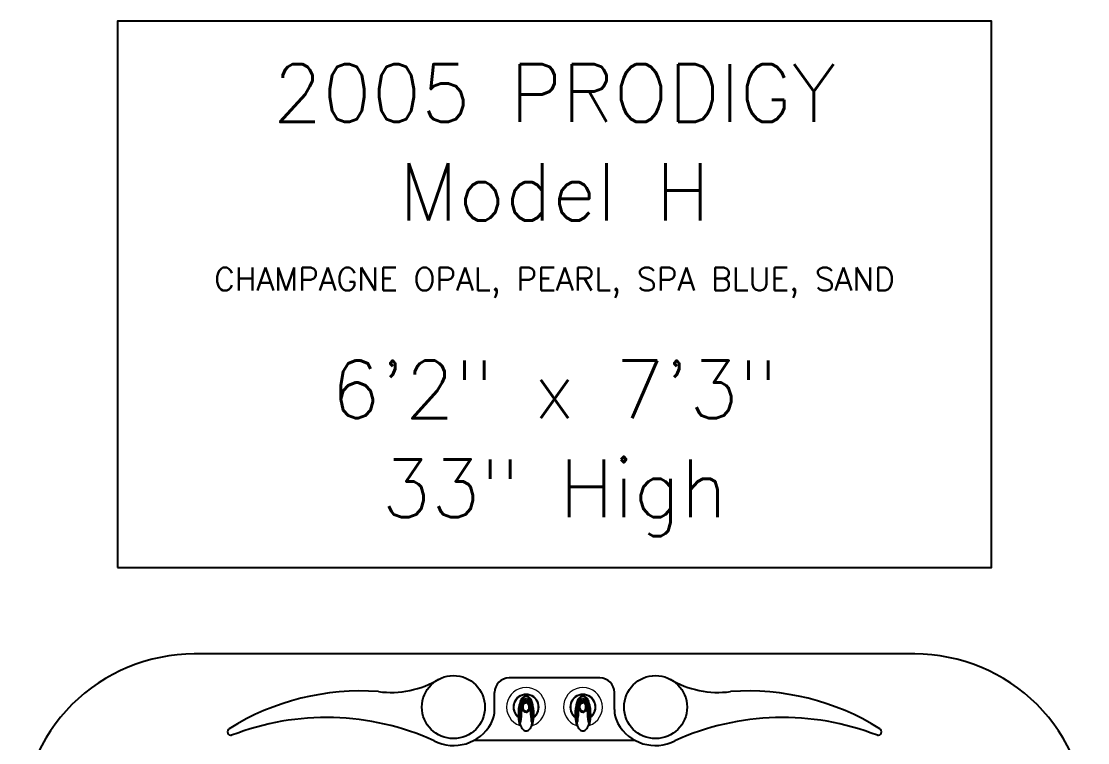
# Model space of a CAD drawing. Extents: x 649 to 723, y 631 to 778.
# Drawn here: x 649 to 723, y 728.3 to 778.4 of the extents above; entities that cross this region are included whole.
import ezdxf
from ezdxf.enums import TextEntityAlignment as Align

# ---------------------------------------------------------------- set-up
doc = ezdxf.new("R2010")
doc.units = 0
doc.header["$MEASUREMENT"] = 0
for name, color, linetype in [('1', 4, 'Continuous'), ('DIM', 3, 'Continuous'), ('DOMESTIC', 7, 'Continuous')]:
    doc.layers.add(name, color=color, linetype=linetype)
doc.styles.add('SIMPLEX', font='simplex')
doc.styles.get("Standard").update_dxf_attribs({"font": 'simplex.shx', "height": 20})

# ---------------------------------------------------------------- blocks, each defined once
blk = doc.blocks.new('AIRVALVE')
at = {"layer": '1', "color": 3}
for points in [[(0, -0.361, -0.315142), (-0.226, -0.203, -0.18995), (-0.227, 0.196, -0.321841), (0, 0.358, -0.321841)], [(0, -0.301, -0.313827), (-0.177, -0.179, -0.191301), (-0.177, 0.18, -0.313824), (0, 0.302, -0.313824)], [(0, -0.361, 0.315142), (0.226, -0.203, 0.18995), (0.226, 0.196, 0.321841), (0, 0.358, 0.321841)], [(0, -0.301, 0.313827), (0.176, -0.179, 0.191301), (0.177, 0.18, 0.313824), (0, 0.302, 0.313824)]]:
    blk.add_lwpolyline(points, format="xyb", dxfattribs=at)
at = {"layer": '1', "color": 2, "linetype": 'Continuous', "lineweight": 0}
for centre, start, end in [((-0.001, 0), 89.9806, 250.90392), ((0, 0), 289.09608, 90.0194)]:
    blk.add_arc(centre, 1.35, start, end, dxfattribs=at)
at = {"layer": '1', "color": 3, "lineweight": 0}
for centre, radius, start, end in [((-0.001, 0), 0.904, 89.97102, 234.01576), ((-0.001, 0), 0.846, 89.96905, 230.78501), ((0, 0), 0.904, 305.98424, 90.02898), ((0, 0), 0.846, 309.21499, 90.03095)]:
    blk.add_arc(centre, radius, start, end, dxfattribs=at)
at = {"layer": '1', "color": 3}
for centre, radius, start, end in [((-0.001, 0.449), 0.316, 89.94361, 140.76635), ((0, 0.449), 0.316, 39.23365, 90.05639), ((2.301, -0.493), 2.841, 162.11396, 183.2782), ((1.83, -0.428), 2.334, 157.81693, 183.07476), ((0.288, 0.156), 0.727, 137.31549, 162.11396), ((0.861, -0.196), 1.249, 149.36098, 174.27523), ((0.285, 0.168), 0.679, 134.65354, 155.22065), ((-4.441, 0.724), 4.188, 348.96815, 350.97569), ((0.802, -0.203), 1.125, 159.56857, 175.73155), ((0.319, -0.032), 0.632, 154.59839, 170.97569), ((0.075, 0.068), 0.349, 134.63006, 159.56857), ((0.537, -0.136), 0.873, 146.16875, 154.59839), ((-0.001, 0.314), 0.247, 89.91472, 149.36098), ((-0.001, 0.458), 0.271, 89.8214, 134.65354), ((0, 0.224), 0.227, 90.0848, 146.16875), ((0.016, 0.128), 0.266, 93.75228, 134.63006), ((0, 0.458), 0.271, 45.34646, 90.1786), ((0, 0.314), 0.247, 30.63902, 90.08528), ((-0.001, 0.224), 0.227, 33.83125, 89.9152), ((-0.017, 0.128), 0.266, 45.36994, 86.24772), ((-0.076, 0.068), 0.349, 20.43143, 45.36994), ((-0.538, -0.136), 0.873, 25.40161, 33.83125), ((-0.286, 0.168), 0.679, 24.77935, 45.34646), ((-0.862, -0.196), 1.249, 5.72477, 30.63902), ((-0.289, 0.156), 0.727, 17.88604, 42.68451), ((-0.319, -0.032), 0.632, 9.02431, 25.40161), ((-0.803, -0.203), 1.125, 4.26845, 20.43143), ((4.441, 0.724), 4.188, 189.02431, 191.03185), ((-1.831, -0.428), 2.334, 356.92524, 22.18307), ((-2.301, -0.493), 2.841, 356.7218, 17.88604), ((2.713, -0.478), 3.255, 184.45422, 194.17781), ((2.224, -0.515), 2.725, 180.81595, 195.49048), ((4.917, -0.603), 5.325, 174.27523, 183.12651), ((-6.839, -0.536), 6.484, 355.74511, 1.00015), ((-2.094, -0.715), 1.752, 350.21737, 359.77232), ((2.459, -0.449), 2.815, 172.41759, 179.46911), ((10.219, -0.764), 10.561, 178.1966, 179.77232), ((6.947, -0.661), 7.288, 175.73155, 178.1966), ((-6.948, -0.661), 7.288, 1.8034, 4.26845), ((-2.46, -0.449), 2.815, 0.53089, 7.58241), ((-10.22, -0.764), 10.561, 0.22768, 1.8034), ((2.093, -0.715), 1.752, 180.22768, 189.78263), ((6.838, -0.536), 6.484, 178.99985, 184.25489), ((-4.918, -0.603), 5.325, 356.87349, 5.72477), ((-2.225, -0.515), 2.725, 344.50952, 359.18405), ((-2.714, -0.478), 3.255, 345.82219, 355.54578), ((-0.438, -1.262), 0.0149, 250.80834, 302.59821), ((-0.438, -1.261), 0.0152, 302.50143, 335.00195), ((-0.414, -1.27), 0.0106, 81.60454, 167.3023), ((-0.445, -1.375), 0.119, 70.118, 74.27861), ((-0.41, -1.276), 0.0151, 21.31497, 66.32225), ((0.207, -1.099), 0.626, 193.27132, 228.31787), ((0.602, -0.839), 1.003, 183.12651, 190.4498), ((-0.355, -1.015), 0.0297, 190.4498, 209.09317), ((-0.338, -1.006), 0.0492, 209.09317, 215.39782), ((-0.376, -1.032), 0.00301, 215.39782, 350.87789), ((-0.409, -1.014), 0.0406, 333.00102, 349.59221), ((-0.208, -1.099), 0.626, 311.68213, 346.72868), ((0.408, -1.014), 0.0406, 190.40779, 206.99898), ((0.375, -1.032), 0.00301, 189.12211, 324.60218), ((0.337, -1.006), 0.0492, 324.60218, 330.90683), ((0.354, -1.015), 0.0297, 330.90683, 349.5502), ((-0.603, -0.839), 1.003, 349.5502, 356.87349), ((0.409, -1.276), 0.0151, 113.67775, 158.68503), ((0.444, -1.375), 0.119, 105.72139, 109.882), ((0.413, -1.27), 0.0106, 12.6977, 98.39546), ((0.437, -1.261), 0.0152, 204.99805, 237.49857), ((0.437, -1.262), 0.0149, 237.40179, 289.19166), ((-0.001, -1.348), 0.301, 226.35926, 270.08697), ((0, -1.348), 0.301, 269.91303, 313.64074)]:
    blk.add_arc(centre, radius, start, end, dxfattribs=at)
blk = doc.blocks.new('2004PRODIGY')
at = {"layer": '1', "color": 3}
for p, q in [((40.157, 85.337), (33.843, 85.337)), ((32.843, 83.145), (32.843, 84.337)), ((41.157, 83.145), (41.157, 84.337)), ((31.451, 81.027), (42.549, 81.027))]:
    blk.add_line(p, q, dxfattribs=at)
at = {"layer": '1'}
blk.add_lwpolyline([(74, 75, 0.414214), (62, 87), (12, 87, 0.414214), (0, 75), (0, 12, 0.414214), (12, 0), (62, 0, 0.414214), (74, 12)], format="xyb", close=True, dxfattribs=at)
at = {"layer": '1', "color": 3}
for centre in [(29.986, 83.317), (44.014, 83.317)]:
    blk.add_circle(centre, 2.188, dxfattribs=at)
for centre, radius, start, end in [((25.664, 90.722), 6.39, 262.07938, 301.27561), ((33.843, 84.337), 1, 90, 180), ((40.157, 84.337), 1, 0, 90), ((48.336, 90.722), 6.39, 238.72439, 277.92062), ((23.573, 67.151), 17.284, 85.98322, 121.96882), ((50.427, 67.151), 17.284, 58.03118, 94.01678), ((30.843, 83.145), 2, 331.40548, 0), ((43.157, 83.145), 2, 180, 208.59452), ((21.174, 64.482), 18.112, 65.65603, 111.30637), ((30.006, 83.601), 2.952, 242.43192, 331.40548), ((43.994, 83.601), 2.952, 208.59452, 297.56808), ((52.826, 64.482), 18.112, 68.69363, 114.34397), ((14.557, 81.604), 0.25, 122.76356, 278.31191), ((59.443, 81.604), 0.25, 261.68809, 57.23644)]:
    blk.add_arc(centre, radius, start, end, dxfattribs=at)
for p in [(35.03, 83.317), (38.971, 83.317)]:
    blk.add_blockref('AIRVALVE', p, dxfattribs=at)

msp = doc.modelspace()

# ---------------------------------------------------------------- linework, layer by layer
at = {"layer": 'DIM', "color": 4}
msp.add_lwpolyline([(655.679, 740.46), (716.346, 740.46), (716.346, 778.365), (655.679, 778.365)], close=True, dxfattribs=at)

# ---------------------------------------------------------------- block references
at = {"layer": '1'}
msp.add_blockref('2004PRODIGY', (649.013, 647.46), dxfattribs=at)

# ---------------------------------------------------------------- texts
at = {"layer": 'DIM', "style": 'SIMPLEX'}
for s, p in [('2005 PRODIGY', (686.013, 771.389)), ('Model H', (686.013, 764.532)), ('6\'2" x 7\'3"', (686.013, 750.818)), ('33" High', (686.013, 743.96))]:
    msp.add_text(s, height=4, dxfattribs=at).set_placement(p, align=Align.CENTER)
at = {"layer": 'DOMESTIC', "color": 3}
msp.add_text('CHAMPAGNE OPAL, PEARL, SPA BLUE, SAND', height=1.6, dxfattribs=at).set_placement((686.013, 759.675), align=Align.CENTER)

doc.saveas('drawing.dxf')
